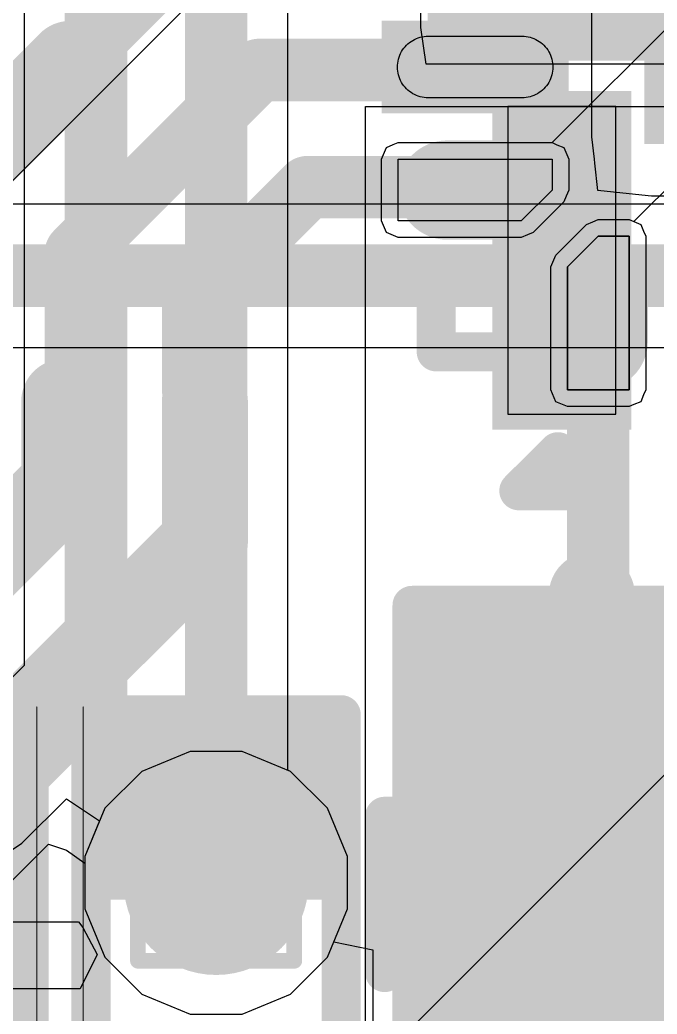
# Model space of a CAD drawing. Header units: inches. Extents: x -6 to 5433, y -4 to 5447.
# Drawn here: x 8.987 to 11.057, y 17.328 to 20.56 of the extents above; entities that cross this region are included whole.
import ezdxf

# ---------------------------------------------------------------- set-up
doc = ezdxf.new("R2010")
doc.units = ezdxf.units.IN
for name, color, linetype in [('Bottom Layer', 5, 'Continuous'), ('Bottom Overlay', 54, 'Continuous'), ('Bottom Paste', 16, 'Continuous'), ('Bottom Solder', 6, 'Continuous'), ('Drill Drawing', 1, 'Continuous'), ('Ground', 16, 'Continuous'), ('Power', 76, 'Continuous'), ('Top Layer', 1, 'Continuous'), ('Top Overlay', 2, 'Continuous'), ('Top Paste', 8, 'Continuous'), ('Top Solder', 216, 'Continuous'), ('Via Holes', 16, 'Continuous')]:
    doc.layers.add(name, color=color, linetype=linetype)

msp = doc.modelspace()

# ---------------------------------------------------------------- hatches: boundary and pattern name
at = {"layer": 'Bottom Layer'}
for points in [[(10.7188, 20.5069), (10.7188, 20.3069), (10.2138, 20.3069), (10.2138, 20.5069)], [(10.2612, 17.8819), (10.8962, 17.8819), (10.8962, 17.4247), (10.2612, 17.4247)]]:
    msp.add_hatch(color=5, dxfattribs=at).paths.add_polyline_path(points)
h = msp.add_hatch(color=5, dxfattribs=at)
edge = h.paths.add_edge_path()
edge.add_arc((10.3763, 20.0068), 0.06, 90, 270)
edge.add_line((10.3763, 19.9468), (10.5562, 19.9468))
edge.add_arc((10.5562, 20.0068), 0.06, 270, 450)
edge.add_line((10.5562, 20.0668), (10.3763, 20.0668))
h = msp.add_hatch(color=5, dxfattribs=at)
edge = h.paths.add_edge_path()
edge.add_arc((10.8661, 19.6968), 0.06, 0, 180)
edge.add_line((10.8061, 19.6968), (10.8061, 19.5168))
edge.add_arc((10.8661, 19.5168), 0.06, 180, 360)
edge.add_line((10.9261, 19.5168), (10.9261, 19.6968))
h = msp.add_hatch(color=5, dxfattribs=at)
edge = h.paths.add_edge_path()
edge.add_arc((9.6248, 17.7549), 0.3, 0, 360)
at = {"layer": 'Bottom Paste'}
h = msp.add_hatch(color=16, dxfattribs=at)
edge = h.paths.add_edge_path()
edge.add_arc((10.3763, 20.0068), 0.06, 90, 270)
edge.add_line((10.3763, 19.9468), (10.5562, 19.9468))
edge.add_arc((10.5562, 20.0068), 0.06, 270, 450)
edge.add_line((10.5562, 20.0668), (10.3763, 20.0668))
h = msp.add_hatch(color=16, dxfattribs=at)
edge = h.paths.add_edge_path()
edge.add_arc((10.8661, 19.6968), 0.06, 0, 180)
edge.add_line((10.8061, 19.6968), (10.8061, 19.5168))
edge.add_arc((10.8661, 19.5168), 0.06, 180, 360)
edge.add_line((10.9261, 19.5168), (10.9261, 19.6968))
msp.add_hatch(color=16, dxfattribs=at).paths.add_polyline_path([(10.2612, 17.8819), (10.8962, 17.8819), (10.8962, 17.4247), (10.2612, 17.4247)])
at = {"layer": 'Bottom Solder'}
for points in [[(12.317, 23.4577), (12.317, 20.1561), (11.0154, 20.1561), (11.0154, 23.4577)], [(10.7696, 20.5577), (10.7696, 20.2561), (10.163, 20.2561), (10.163, 20.5577)], [(10.2012, 17.9419), (10.9562, 17.9419), (10.9562, 17.3647), (10.2012, 17.3647)]]:
    msp.add_hatch(color=6, dxfattribs=at).paths.add_polyline_path(points)
h = msp.add_hatch(color=6, dxfattribs=at)
edge = h.paths.add_edge_path()
edge.add_arc((10.3763, 20.0068), 0.1616, 90, 270)
edge.add_line((10.3763, 19.8452), (10.5562, 19.8452))
edge.add_arc((10.5562, 20.0068), 0.1616, 270, 450)
edge.add_line((10.5562, 20.1684), (10.3763, 20.1684))
h = msp.add_hatch(color=6, dxfattribs=at)
edge = h.paths.add_edge_path()
edge.add_arc((10.8661, 19.6968), 0.1616, 0, 180)
edge.add_line((10.7045, 19.6968), (10.7045, 19.5168))
edge.add_arc((10.8661, 19.5168), 0.1616, 180, 360)
edge.add_line((11.0277, 19.5168), (11.0277, 19.6968))
at = {"layer": 'Ground'}
h = msp.add_hatch(color=16, dxfattribs=at)
edge = h.paths.add_edge_path()
edge.add_arc((9.6248, 17.7549), 0.3, 0, 360)
at = {"layer": 'Power'}
h = msp.add_hatch(color=76, dxfattribs=at)
edge = h.paths.add_edge_path()
edge.add_arc((9.6248, 17.7549), 0.3, 0, 360)
at = {"layer": 'Top Layer'}
for points in [[(10.3631, 23.1785), (13.0631, 23.1785), (13.0631, 20.4785), (10.3631, 20.4785)], [(10.5729, 20.2784), (10.9229, 20.2784), (10.9229, 19.2784), (10.5729, 19.2784)], [(11.3788, 17.031), (10.3628, 17.031), (10.3628, 18.555), (11.3788, 18.555)], [(9.3073, 18.2121), (9.9423, 18.2121), (9.9423, 17.7549), (9.3073, 17.7549)]]:
    msp.add_hatch(color=1, dxfattribs=at).paths.add_polyline_path(points)
h = msp.add_hatch(color=1, dxfattribs=at)
edge = h.paths.add_edge_path()
edge.add_arc((9.6248, 17.7549), 0.3, 0, 360)
at = {"layer": 'Top Paste'}
for points in [[(11.3788, 17.031), (10.3628, 17.031), (10.3628, 18.555), (11.3788, 18.555)], [(9.3073, 18.2121), (9.9423, 18.2121), (9.9423, 17.7549), (9.3073, 17.7549)]]:
    msp.add_hatch(color=8, dxfattribs=at).paths.add_polyline_path(points)
at = {"layer": 'Top Solder'}
for points in [[(10.3123, 23.2293), (13.1139, 23.2293), (13.1139, 20.4277), (10.3123, 20.4277)], [(10.5221, 20.3292), (10.9737, 20.3292), (10.9737, 19.2276), (10.5221, 19.2276)], [(11.4488, 16.961), (10.2928, 16.961), (10.2928, 18.625), (11.4488, 18.625)], [(9.2523, 18.2671), (9.9973, 18.2671), (9.9973, 17.6999), (9.2523, 17.6999)]]:
    msp.add_hatch(color=216, dxfattribs=at).paths.add_polyline_path(points)
at = {"layer": 'Via Holes'}
h = msp.add_hatch(color=7, dxfattribs=at)
edge = h.paths.add_edge_path()
edge.add_arc((9.6248, 17.7549), 0.15, 0, 360)

# ---------------------------------------------------------------- linework, layer by layer
at = {"layer": 'Bottom Layer'}
for p, q in [((10.8458, 20.1799), (10.8458, 20.98)), ((10.8536, 20.1069), (10.8458, 20.1799)), ((10.8458, 20.1799), (10.8458, 20.1799)), ((10.2162, 19.9069), (10.2162, 20.1069)), ((10.2162, 20.1069), (10.7161, 20.1069)), ((10.7161, 20.1069), (10.7161, 20.1067)), ((10.7161, 20.1067), (10.7161, 20.0069)), ((10.855, 20.0944), (10.8536, 20.1069)), ((10.8536, 20.1069), (10.8536, 20.1069)), ((10.8649, 20.0056), (10.855, 20.0944)), ((10.7161, 20.0069), (10.6162, 19.9069)), ((10.9661, 19.9944), (10.8649, 20.0056)), ((11.0391, 19.9865), (10.9661, 19.9944)), ((11.4931, 19.9865), (11.0391, 19.9865)), ((11.0391, 19.9865), (11.0391, 19.9865)), ((11.0391, 19.9865), (11.0391, 19.9865)), ((10.2162, 19.9069), (10.2162, 19.9069)), ((10.6162, 19.9069), (10.2162, 19.9069)), ((10.8661, 19.8569), (10.7662, 19.7569)), ((10.966, 19.8569), (10.8661, 19.8569)), ((10.9661, 19.8569), (10.966, 19.8569)), ((10.9662, 19.3569), (10.9661, 19.8569)), ((10.7662, 19.7569), (10.7662, 19.3569)), ((10.7662, 19.3569), (10.7662, 19.3569)), ((10.7662, 19.3569), (10.9662, 19.3569)), ((8.994, 17.8836), (9.1382, 18.0277)), ((9.1382, 18.0277), (9.2458, 17.9558)), ((9.2458, 17.9558), (9.1978, 17.8399)), ((8.9058, 17.8246), (8.994, 17.8836)), ((9.1978, 17.8399), (9.1978, 17.67)), ((9.1978, 17.67), (9.2628, 17.5131)), ((9.9868, 17.5131), (10.0072, 17.5623)), ((10.0072, 17.5623), (10.1342, 17.5371)), ((10.1342, 17.5371), (10.1342, 17.2977)), ((9.2628, 17.5131), (9.3829, 17.3929)), ((9.8667, 17.3929), (9.9868, 17.5131)), ((9.3829, 17.3929), (9.5399, 17.3279)), ((9.7097, 17.3279), (9.8667, 17.3929)), ((9.5399, 17.3279), (9.7097, 17.3279))]:
    msp.add_line(p, q, dxfattribs=at)
for points in [[(9.1509, 20.4171, 0.2032, 0.2032, 0), (9.5503, 20.8164, 0.2032, 0.2032, 0)], [(8.7515, 20.0176, 0.2794, 0.2794, 0), (9.1509, 20.4171, 0.2794, 0.2794, 0)], [(9.1693, 19.8025, 0.2032, 0.2032, 0), (9.7641, 20.3973, 0.2032, 0.2032, 0)], [(9.7641, 20.3973, 0.2032, 0.2032, 0), (10.4567, 20.3973, 0.2032, 0.2032, 0)], [(10.4567, 20.3973, 0.2032, 0.2032, 0), (10.4663, 20.4069, 0.2032, 0.2032, 0)], [(9.5503, 19.6447, 0.2032, 0.2032, 0), (9.9219, 20.0163, 0.2032, 0.2032, 0)], [(9.9219, 20.0163, 0.2032, 0.2032, 0), (10.4567, 20.0163, 0.2032, 0.2032, 0)], [(10.4567, 20.0163, 0.2032, 0.2032, 0), (10.4663, 20.0068, 0.2032, 0.2032, 0)], [(9.1693, 19.3569, 0.2032, 0.2032, 0), (9.1693, 19.8025, 0.2032, 0.2032, 0)], [(9.5503, 19.3569, 0.2032, 0.2032, 0), (9.5503, 19.6447, 0.2032, 0.2032, 0)], [(10.8661, 18.7112, 0.2032, 0.2032, 0), (10.8661, 19.6068, 0.2032, 0.2032, 0)], [(9.1312, 19.0519, 0.2794, 0.2794, 0), (9.1312, 19.3188, 0.2794, 0.2794, 0)], [(9.1312, 19.3188, 0.2032, 0.2032, 0), (9.1693, 19.3569, 0.2032, 0.2032, 0)], [(9.5884, 18.8625, 0.2794, 0.2794, 0), (9.5884, 19.3188, 0.2794, 0.2794, 0)], [(9.5503, 19.3569, 0.2032, 0.2032, 0), (9.5884, 19.3188, 0.2032, 0.2032, 0)], [(8.6123, 18.5331, 0.2794, 0.2794, 0), (9.1312, 19.0519, 0.2794, 0.2794, 0)], [(8.8017, 18.0759, 0.2794, 0.2794, 0), (9.5884, 18.8625, 0.2794, 0.2794, 0)], [(10.8454, 17.92, 0.2794, 0.2794, 0), (10.8454, 18.6906, 0.2794, 0.2794, 0)], [(10.8454, 18.6906, 0.2032, 0.2032, 0), (10.8661, 18.7112, 0.2032, 0.2032, 0)], [(10.5787, 17.6533, 0.2794, 0.2794, 0), (10.8454, 17.92, 0.2794, 0.2794, 0)]]:
    msp.add_lwpolyline(points, format="xyseb", dxfattribs=at)
for points in [[(9.081, 20.4171, 0.1397, 0.1397, 1), (9.2207, 20.4171, 0.1397, 0.1397, 1)], [(9.1001, 20.4171, 0.1016, 0.1016, 1), (9.2017, 20.4171, 0.1016, 0.1016, 1)], [(9.7133, 20.3973, 0.1016, 0.1016, 1), (9.8149, 20.3973, 0.1016, 0.1016, 1)], [(9.7133, 20.3973, 0.1016, 0.1016, 1), (9.8149, 20.3973, 0.1016, 0.1016, 1)], [(10.4059, 20.3973, 0.1016, 0.1016, 1), (10.5075, 20.3973, 0.1016, 0.1016, 1)], [(10.4059, 20.3973, 0.1016, 0.1016, 1), (10.5075, 20.3973, 0.1016, 0.1016, 1)], [(10.4155, 20.4069, 0.1016, 0.1016, 1), (10.5171, 20.4069, 0.1016, 0.1016, 1)], [(9.8711, 20.0163, 0.1016, 0.1016, 1), (9.9727, 20.0163, 0.1016, 0.1016, 1)], [(9.8711, 20.0163, 0.1016, 0.1016, 1), (9.9727, 20.0163, 0.1016, 0.1016, 1)], [(10.4059, 20.0163, 0.1016, 0.1016, 1), (10.5075, 20.0163, 0.1016, 0.1016, 1)], [(10.4059, 20.0163, 0.1016, 0.1016, 1), (10.5075, 20.0163, 0.1016, 0.1016, 1)], [(10.4155, 20.0068, 0.1016, 0.1016, 1), (10.5171, 20.0068, 0.1016, 0.1016, 1)], [(9.1185, 19.8025, 0.1016, 0.1016, 1), (9.2201, 19.8025, 0.1016, 0.1016, 1)], [(9.1185, 19.8025, 0.1016, 0.1016, 1), (9.2201, 19.8025, 0.1016, 0.1016, 1)], [(9.4995, 19.6447, 0.1016, 0.1016, 1), (9.6011, 19.6447, 0.1016, 0.1016, 1)], [(9.4995, 19.6447, 0.1016, 0.1016, 1), (9.6011, 19.6447, 0.1016, 0.1016, 1)], [(10.8153, 19.6068, 0.1016, 0.1016, 1), (10.9169, 19.6068, 0.1016, 0.1016, 1)], [(9.0613, 19.3188, 0.1397, 0.1397, 1), (9.201, 19.3188, 0.1397, 0.1397, 1)], [(9.1185, 19.3569, 0.1016, 0.1016, 1), (9.2201, 19.3569, 0.1016, 0.1016, 1)], [(9.1185, 19.3569, 0.1016, 0.1016, 1), (9.2201, 19.3569, 0.1016, 0.1016, 1)], [(9.5185, 19.3188, 0.1397, 0.1397, 1), (9.6582, 19.3188, 0.1397, 0.1397, 1)], [(9.4995, 19.3569, 0.1016, 0.1016, 1), (9.6011, 19.3569, 0.1016, 0.1016, 1)], [(9.4995, 19.3569, 0.1016, 0.1016, 1), (9.6011, 19.3569, 0.1016, 0.1016, 1)], [(9.0804, 19.3188, 0.1016, 0.1016, 1), (9.182, 19.3188, 0.1016, 0.1016, 1)], [(9.5376, 19.3188, 0.1016, 0.1016, 1), (9.6392, 19.3188, 0.1016, 0.1016, 1)], [(9.0613, 19.0519, 0.1397, 0.1397, 1), (9.201, 19.0519, 0.1397, 0.1397, 1)], [(9.0613, 19.0519, 0.1397, 0.1397, 1), (9.201, 19.0519, 0.1397, 0.1397, 1)], [(9.5185, 18.8625, 0.1397, 0.1397, 1), (9.6582, 18.8625, 0.1397, 0.1397, 1)], [(9.5185, 18.8625, 0.1397, 0.1397, 1), (9.6582, 18.8625, 0.1397, 0.1397, 1)], [(10.7756, 18.6906, 0.1397, 0.1397, 1), (10.9153, 18.6906, 0.1397, 0.1397, 1)], [(10.7946, 18.6906, 0.1016, 0.1016, 1), (10.8962, 18.6906, 0.1016, 0.1016, 1)], [(10.8153, 18.7112, 0.1016, 0.1016, 1), (10.9169, 18.7112, 0.1016, 0.1016, 1)], [(10.8153, 18.7112, 0.1016, 0.1016, 1), (10.9169, 18.7112, 0.1016, 0.1016, 1)], [(10.7756, 17.92, 0.1397, 0.1397, 1), (10.9153, 17.92, 0.1397, 0.1397, 1)], [(10.7756, 17.92, 0.1397, 0.1397, 1), (10.9153, 17.92, 0.1397, 0.1397, 1)], [(10.5089, 17.6533, 0.1397, 0.1397, 1), (10.6486, 17.6533, 0.1397, 0.1397, 1)]]:
    msp.add_lwpolyline(points, format="xyseb", close=True, dxfattribs=at)
at = {"layer": 'Bottom Overlay'}
for points in [[(10.34, 19.4807, 0.127, 0.127, 0), (10.34, 19.7044, 0.127, 0.127, 0)], [(10.34, 19.4807, 0.127, 0.127, 0), (10.5637, 19.4807, 0.127, 0.127, 0)], [(10.1723, 17.9708, 0.127, 0.127, 0), (10.9851, 17.9708, 0.127, 0.127, 0)], [(10.1723, 17.4628, 0.127, 0.127, 0), (10.1723, 17.9708, 0.127, 0.127, 0)], [(10.9851, 17.4628, 0.127, 0.127, 0), (10.9851, 17.9708, 0.127, 0.127, 0)]]:
    msp.add_lwpolyline(points, format="xyseb", dxfattribs=at)
for points in [[(10.3082, 19.7044, 0.0635, 0.0635, 1), (10.3717, 19.7044, 0.0635, 0.0635, 1)], [(10.3082, 19.4807, 0.0635, 0.0635, 1), (10.3717, 19.4807, 0.0635, 0.0635, 1)], [(10.3082, 19.4807, 0.0635, 0.0635, 1), (10.3717, 19.4807, 0.0635, 0.0635, 1)], [(10.5319, 19.4807, 0.0635, 0.0635, 1), (10.5954, 19.4807, 0.0635, 0.0635, 1)], [(10.1406, 17.9708, 0.0635, 0.0635, 1), (10.2041, 17.9708, 0.0635, 0.0635, 1)], [(10.1406, 17.9708, 0.0635, 0.0635, 1), (10.2041, 17.9708, 0.0635, 0.0635, 1)], [(10.9534, 17.9708, 0.0635, 0.0635, 1), (11.0169, 17.9708, 0.0635, 0.0635, 1)], [(10.9534, 17.9708, 0.0635, 0.0635, 1), (11.0169, 17.9708, 0.0635, 0.0635, 1)], [(10.1406, 17.4628, 0.0635, 0.0635, 1), (10.2041, 17.4628, 0.0635, 0.0635, 1)], [(10.9534, 17.4628, 0.0635, 0.0635, 1), (11.0169, 17.4628, 0.0635, 0.0635, 1)]]:
    msp.add_lwpolyline(points, format="xyseb", close=True, dxfattribs=at)
at = {"layer": 'Bottom Paste'}
for p, q in [((10.2638, 20.4935), (10.2695, 20.4965)), ((10.2695, 20.4965), (10.2755, 20.4992)), ((10.2755, 20.4992), (10.2816, 20.5015)), ((10.2816, 20.5015), (10.2879, 20.5035)), ((10.2879, 20.5035), (10.2943, 20.5049)), ((10.2943, 20.5049), (10.3007, 20.506)), ((10.3007, 20.506), (10.3072, 20.5067)), ((10.3072, 20.5067), (10.3138, 20.5069)), ((10.3138, 20.5069), (10.6188, 20.5069)), ((10.6188, 20.5069), (10.6253, 20.5067)), ((10.6253, 20.5067), (10.6318, 20.506)), ((10.6318, 20.506), (10.6383, 20.5049)), ((10.6383, 20.5049), (10.6447, 20.5035)), ((10.6447, 20.5035), (10.6509, 20.5015)), ((10.6509, 20.5015), (10.657, 20.4992)), ((10.657, 20.4992), (10.663, 20.4965)), ((10.663, 20.4965), (10.6688, 20.4935)), ((10.2272, 20.4569), (10.2306, 20.4624)), ((10.2306, 20.4624), (10.2344, 20.4677)), ((10.2344, 20.4677), (10.2386, 20.4728)), ((10.2386, 20.4728), (10.2431, 20.4776)), ((10.2431, 20.4776), (10.2478, 20.482)), ((10.2478, 20.482), (10.2529, 20.4862)), ((10.2529, 20.4862), (10.2582, 20.49)), ((10.2582, 20.49), (10.2638, 20.4935)), ((10.6688, 20.4935), (10.6743, 20.49)), ((10.6743, 20.49), (10.6797, 20.4862)), ((10.6797, 20.4862), (10.6847, 20.482)), ((10.6847, 20.482), (10.6895, 20.4776)), ((10.6895, 20.4776), (10.694, 20.4728)), ((10.694, 20.4728), (10.6981, 20.4677)), ((10.6981, 20.4677), (10.7019, 20.4624)), ((10.7019, 20.4624), (10.7054, 20.4568)), ((10.2157, 20.4264), (10.2172, 20.4327)), ((10.2172, 20.4327), (10.2191, 20.439)), ((10.2191, 20.439), (10.2214, 20.4451)), ((10.2214, 20.4451), (10.2241, 20.4511)), ((10.2241, 20.4511), (10.2272, 20.4569)), ((10.7054, 20.4568), (10.7085, 20.4511)), ((10.7085, 20.4511), (10.7111, 20.4451)), ((10.7111, 20.4451), (10.7135, 20.439)), ((10.7135, 20.439), (10.7154, 20.4327)), ((10.7154, 20.4327), (10.7168, 20.4264)), ((10.2138, 20.4069), (10.214, 20.4134)), ((10.214, 20.4003), (10.2138, 20.4069)), ((10.214, 20.4134), (10.2146, 20.4199)), ((10.214, 20.4134), (10.214, 20.4134)), ((10.2146, 20.3938), (10.214, 20.4003)), ((10.2146, 20.4199), (10.2157, 20.4264)), ((10.7168, 20.4264), (10.7179, 20.4199)), ((10.7179, 20.4199), (10.7186, 20.4134)), ((10.7186, 20.4003), (10.7179, 20.3938)), ((10.7186, 20.4134), (10.7188, 20.4069)), ((10.7188, 20.4069), (10.7186, 20.4003)), ((10.2157, 20.3874), (10.2146, 20.3938)), ((10.2172, 20.381), (10.2157, 20.3874)), ((10.2191, 20.3747), (10.2172, 20.381)), ((10.2214, 20.3686), (10.2191, 20.3747)), ((10.2241, 20.3626), (10.2214, 20.3686)), ((10.7111, 20.3686), (10.7085, 20.3626)), ((10.7135, 20.3747), (10.7111, 20.3686)), ((10.7154, 20.381), (10.7135, 20.3747)), ((10.7168, 20.3874), (10.7154, 20.381)), ((10.7179, 20.3938), (10.7168, 20.3874)), ((10.2272, 20.3569), (10.2241, 20.3626)), ((10.2306, 20.3513), (10.2272, 20.3569)), ((10.2344, 20.346), (10.2306, 20.3513)), ((10.2386, 20.3409), (10.2344, 20.346)), ((10.2431, 20.3361), (10.2386, 20.3409)), ((10.2478, 20.3317), (10.2431, 20.3361)), ((10.6895, 20.3361), (10.6847, 20.3317)), ((10.694, 20.3409), (10.6895, 20.3361)), ((10.6981, 20.346), (10.694, 20.3409)), ((10.7019, 20.3513), (10.6981, 20.346)), ((10.7054, 20.3569), (10.7019, 20.3513)), ((10.7085, 20.3626), (10.7054, 20.3569)), ((10.2529, 20.3275), (10.2478, 20.3317)), ((10.2582, 20.3237), (10.2529, 20.3275)), ((10.2638, 20.3202), (10.2582, 20.3237)), ((10.2695, 20.3172), (10.2638, 20.3202)), ((10.2755, 20.3145), (10.2695, 20.3172)), ((10.2816, 20.3122), (10.2755, 20.3145)), ((10.2879, 20.3103), (10.2816, 20.3122)), ((10.2943, 20.3088), (10.2879, 20.3103)), ((10.3007, 20.3077), (10.2943, 20.3088)), ((10.3072, 20.3071), (10.3007, 20.3077)), ((10.3138, 20.3069), (10.3072, 20.3071)), ((10.6188, 20.3069), (10.3138, 20.3069)), ((10.6253, 20.3071), (10.6188, 20.3069)), ((10.6318, 20.3077), (10.6253, 20.3071)), ((10.6383, 20.3088), (10.6318, 20.3077)), ((10.6447, 20.3103), (10.6383, 20.3088)), ((10.6509, 20.3122), (10.6447, 20.3103)), ((10.657, 20.3145), (10.6509, 20.3122)), ((10.663, 20.3172), (10.657, 20.3145)), ((10.6688, 20.3202), (10.663, 20.3172)), ((10.6743, 20.3237), (10.6688, 20.3202)), ((10.6797, 20.3275), (10.6743, 20.3237)), ((10.6847, 20.3317), (10.6797, 20.3275)), ((10.2162, 19.9069), (10.2162, 20.1069)), ((10.2162, 20.1069), (10.7161, 20.1069)), ((10.7161, 20.1069), (10.7161, 20.1067)), ((10.7161, 20.1067), (10.7161, 20.0069)), ((10.7161, 20.0069), (10.6162, 19.9069)), ((10.6162, 19.9069), (10.2162, 19.9069)), ((10.6162, 19.9069), (10.6162, 19.9069)), ((10.7662, 19.7569), (10.8661, 19.8569)), ((10.8661, 19.8569), (10.966, 19.8569)), ((10.966, 19.8569), (10.9661, 19.8569)), ((10.9661, 19.8569), (10.9662, 19.3569)), ((10.7662, 19.7569), (10.7662, 19.7569)), ((10.7662, 19.3569), (10.7662, 19.7569)), ((10.9662, 19.3569), (10.7662, 19.3569))]:
    msp.add_line(p, q, dxfattribs=at)
at = {"layer": 'Bottom Solder'}
for p, q in [((10.7161, 20.161), (5432.8521, 5447.4931)), ((10.982, 19.9045), (5432.8521, 5447.4931)), ((10.1686, 20.1228), (10.1779, 20.1452)), ((10.1779, 20.1452), (10.2003, 20.1545)), ((10.1779, 20.1452), (10.1779, 20.1452)), ((10.1779, 20.1452), (10.1779, 20.1452)), ((10.2003, 20.1545), (10.2162, 20.1611)), ((10.2162, 20.1611), (10.2162, 20.1611)), ((10.2162, 20.1611), (10.2162, 20.1611)), ((10.2162, 20.1611), (10.7161, 20.161)), ((10.7161, 20.161), (10.732, 20.1544)), ((10.732, 20.1544), (10.7544, 20.1452)), ((10.7544, 20.1452), (10.7544, 20.1452)), ((10.7544, 20.1452), (10.7544, 20.1452)), ((10.7544, 20.1452), (10.7637, 20.1227)), ((10.162, 20.1069), (10.1686, 20.1228)), ((10.162, 19.9069), (10.162, 20.1069)), ((10.162, 20.1069), (10.162, 20.1069)), ((10.162, 20.1069), (10.162, 20.1069)), ((10.7637, 20.1227), (10.7703, 20.1069)), ((10.7703, 20.1069), (10.7703, 20.1067)), ((10.7703, 20.1067), (10.7703, 20.0069)), ((10.7621, 19.9872), (10.7544, 19.9686)), ((10.7703, 20.0069), (10.7621, 19.9872)), ((10.7544, 19.9686), (10.6545, 19.8686)), ((10.1779, 19.8686), (10.162, 19.9069)), ((10.7279, 19.7952), (10.8278, 19.8952)), ((10.8278, 19.8952), (10.8481, 19.9036)), ((10.8278, 19.8952), (10.8278, 19.8952)), ((10.8278, 19.8952), (10.8278, 19.8952)), ((10.8481, 19.9036), (10.8661, 19.911)), ((10.8661, 19.911), (10.8661, 19.911)), ((10.8661, 19.911), (10.8661, 19.911)), ((10.8661, 19.911), (10.9661, 19.911)), ((10.9661, 19.911), (10.982, 19.9045)), ((10.982, 19.9045), (11.0044, 19.8952)), ((11.0044, 19.8952), (11.0044, 19.8952)), ((11.0044, 19.8952), (11.0044, 19.8952)), ((11.0044, 19.8952), (11.0137, 19.8728)), ((10.2162, 19.8528), (10.1779, 19.8686)), ((10.6162, 19.8528), (10.2162, 19.8528)), ((10.6359, 19.8609), (10.6162, 19.8528)), ((10.6162, 19.8528), (10.6162, 19.8528)), ((10.6162, 19.8528), (10.6162, 19.8528)), ((10.6545, 19.8686), (10.6359, 19.8609)), ((10.6545, 19.8686), (10.6545, 19.8686)), ((10.6545, 19.8686), (10.6545, 19.8686)), ((11.0137, 19.8728), (11.0203, 19.8569)), ((11.0203, 19.8569), (11.0203, 19.3569)), ((10.7216, 19.7801), (10.7279, 19.7952)), ((10.7279, 19.7952), (10.7279, 19.7952)), ((10.7279, 19.7952), (10.7279, 19.7952)), ((10.7279, 19.7952), (10.7279, 19.7952)), ((10.712, 19.7569), (10.7216, 19.7801)), ((10.712, 19.3569), (10.712, 19.7569)), ((10.7279, 19.3186), (10.712, 19.3569)), ((11.0137, 19.341), (11.0044, 19.3186)), ((11.0203, 19.3569), (11.0137, 19.341)), ((11.0203, 19.3569), (11.0203, 19.3569)), ((11.0203, 19.3569), (11.0203, 19.3569)), ((10.7662, 19.3028), (10.7279, 19.3186)), ((10.9662, 19.3028), (10.7662, 19.3028)), ((10.982, 19.3093), (10.9662, 19.3028)), ((10.9662, 19.3028), (10.9662, 19.3028)), ((10.9662, 19.3028), (10.9662, 19.3028)), ((11.0044, 19.3186), (10.982, 19.3093)), ((11.0044, 19.3186), (11.0044, 19.3186)), ((11.0044, 19.3186), (11.0044, 19.3186))]:
    msp.add_line(p, q, dxfattribs=at)
at = {"layer": 'Drill Drawing'}
for points in [[(9.3708, 18.0089, 0.0508, 0.0508, 0), (9.8788, 18.0089, 0.0508, 0.0508, 0)], [(9.3708, 17.5009, 0.0508, 0.0508, 0), (9.3708, 18.0089, 0.0508, 0.0508, 0)], [(9.8788, 17.5009, 0.0508, 0.0508, 0), (9.8788, 18.0089, 0.0508, 0.0508, 0)], [(9.4724, 17.9073, 0.0508, 0.0508, 0), (9.7772, 17.9073, 0.0508, 0.0508, 0)], [(9.4724, 17.6025, 0.0508, 0.0508, 0), (9.4724, 17.9073, 0.0508, 0.0508, 0)], [(9.7772, 17.6025, 0.0508, 0.0508, 0), (9.7772, 17.9073, 0.0508, 0.0508, 0)], [(9.4724, 17.6025, 0.0508, 0.0508, 0), (9.7772, 17.6025, 0.0508, 0.0508, 0)], [(9.3708, 17.5009, 0.0508, 0.0508, 0), (9.8788, 17.5009, 0.0508, 0.0508, 0)]]:
    msp.add_lwpolyline(points, format="xyseb", dxfattribs=at)
for points in [[(9.3581, 18.0089, 0.0254, 0.0254, 1), (9.3835, 18.0089, 0.0254, 0.0254, 1)], [(9.3581, 18.0089, 0.0254, 0.0254, 1), (9.3835, 18.0089, 0.0254, 0.0254, 1)], [(9.8661, 18.0089, 0.0254, 0.0254, 1), (9.8915, 18.0089, 0.0254, 0.0254, 1)], [(9.8661, 18.0089, 0.0254, 0.0254, 1), (9.8915, 18.0089, 0.0254, 0.0254, 1)], [(9.4597, 17.9073, 0.0254, 0.0254, 1), (9.4851, 17.9073, 0.0254, 0.0254, 1)], [(9.4597, 17.9073, 0.0254, 0.0254, 1), (9.4851, 17.9073, 0.0254, 0.0254, 1)], [(9.7645, 17.9073, 0.0254, 0.0254, 1), (9.7899, 17.9073, 0.0254, 0.0254, 1)], [(9.7645, 17.9073, 0.0254, 0.0254, 1), (9.7899, 17.9073, 0.0254, 0.0254, 1)], [(9.4597, 17.6025, 0.0254, 0.0254, 1), (9.4851, 17.6025, 0.0254, 0.0254, 1)], [(9.4597, 17.6025, 0.0254, 0.0254, 1), (9.4851, 17.6025, 0.0254, 0.0254, 1)], [(9.7645, 17.6025, 0.0254, 0.0254, 1), (9.7899, 17.6025, 0.0254, 0.0254, 1)], [(9.7645, 17.6025, 0.0254, 0.0254, 1), (9.7899, 17.6025, 0.0254, 0.0254, 1)], [(9.3581, 17.5009, 0.0254, 0.0254, 1), (9.3835, 17.5009, 0.0254, 0.0254, 1)], [(9.3581, 17.5009, 0.0254, 0.0254, 1), (9.3835, 17.5009, 0.0254, 0.0254, 1)], [(9.8661, 17.5009, 0.0254, 0.0254, 1), (9.8915, 17.5009, 0.0254, 0.0254, 1)], [(9.8661, 17.5009, 0.0254, 0.0254, 1), (9.8915, 17.5009, 0.0254, 0.0254, 1)]]:
    msp.add_lwpolyline(points, format="xyseb", close=True, dxfattribs=at)
at = {"layer": 'Ground'}
for p, q in [((14.2969, 19.9615), (8.1253, 19.9615)), ((8.0287, 19.4954), (15.3098, 19.4954)), ((9.5399, 18.1819), (9.3829, 18.1169)), ((9.7097, 18.1819), (9.5399, 18.1819)), ((9.8667, 18.1169), (9.7097, 18.1819)), ((9.3829, 18.1169), (9.2628, 17.9968)), ((9.9868, 17.9968), (9.8667, 18.1169)), ((9.2628, 17.9968), (9.1978, 17.8399)), ((10.0518, 17.8399), (9.9868, 17.9968)), ((9.1978, 17.8399), (9.1978, 17.67)), ((10.0518, 17.67), (10.0518, 17.8399)), ((9.1978, 17.67), (9.2628, 17.5131)), ((9.9868, 17.5131), (10.0518, 17.67)), ((9.2628, 17.5131), (9.3829, 17.3929)), ((9.8667, 17.3929), (9.9868, 17.5131)), ((9.3829, 17.3929), (9.5399, 17.3279)), ((9.7097, 17.3279), (9.8667, 17.3929)), ((9.5399, 17.3279), (9.7097, 17.3279))]:
    msp.add_line(p, q, dxfattribs=at)
msp.add_lwpolyline([(8.0287, 19.7285, 0.2032, 0.2032, 0), (15.4063, 19.7285, 0.2032, 0.2032, 0)], format="xyseb", dxfattribs=at)
at = {"layer": 'Power'}
for p, q in [((9.0015, 26.5628), (9.0015, 18.461)), ((9.8579, 18.1206), (9.8579, 26.3853)), ((9.0015, 18.461), (7.6901, 17.1496)), ((9.8667, 18.1169), (9.8579, 18.1206)), ((9.9868, 17.9968), (9.8667, 18.1169)), ((10.0518, 17.8399), (9.9868, 17.9968)), ((8.0197, 16.82), (9.0805, 17.8807)), ((9.0805, 17.8807), (9.1388, 17.8604)), ((9.1388, 17.8604), (9.1978, 17.8184)), ((9.1978, 17.8184), (9.1978, 17.67)), ((10.0518, 17.67), (10.0518, 17.8399)), ((9.1978, 17.67), (9.2628, 17.5131)), ((9.9868, 17.5131), (10.0518, 17.67)), ((9.2628, 17.5131), (9.3829, 17.3929)), ((9.8667, 17.3929), (9.9868, 17.5131)), ((9.3829, 17.3929), (9.5399, 17.3279)), ((9.7097, 17.3279), (9.8667, 17.3929)), ((9.5399, 17.3279), (9.7097, 17.3279))]:
    msp.add_line(p, q, dxfattribs=at)
for points in [[(9.2346, 18.3645, 0.2032, 0.2032, 0), (9.2346, 26.9285, 0.2032, 0.2032, 0)], [(9.6248, 17.7549, 0.2032, 0.2032, 0), (9.6248, 26.4818, 0.2032, 0.2032, 0)], [(7.5964, 16.7262, 0.2032, 0.2032, 0), (9.2346, 18.3645, 0.2032, 0.2032, 0)]]:
    msp.add_lwpolyline(points, format="xyseb", dxfattribs=at)
for points in [[(9.1838, 18.3645, 0.1016, 0.1016, 1), (9.2854, 18.3645, 0.1016, 0.1016, 1)], [(9.1838, 18.3645, 0.1016, 0.1016, 1), (9.2854, 18.3645, 0.1016, 0.1016, 1)], [(9.574, 17.7549, 0.1016, 0.1016, 1), (9.6756, 17.7549, 0.1016, 0.1016, 1)]]:
    msp.add_lwpolyline(points, format="xyseb", close=True, dxfattribs=at)
at = {"layer": 'Top Layer'}
for p, q in [((10.2901, 20.5359), (10.2901, 21.0591)), ((10.3071, 20.4159), (10.2901, 20.5359)), ((10.2901, 20.5359), (10.2901, 20.5359)), ((12.196, 20.4159), (10.3071, 20.4159)), ((10.1104, 17.2723), (10.1104, 20.2784)), ((10.1104, 20.2784), (12.196, 20.2784)), ((8.1661, 17.6279), (9.0533, 17.6279)), ((9.0533, 17.6279), (9.0551, 17.6279)), ((9.0551, 17.6279), (9.1782, 17.6279)), ((9.1782, 17.6279), (9.192, 17.6092)), ((9.192, 17.6092), (9.2383, 17.521)), ((9.2383, 17.521), (9.1826, 17.4098)), ((9.1826, 17.4098), (8.1684, 17.4098))]:
    msp.add_line(p, q, dxfattribs=at)
for points in [[(9.6248, 17.9835, 0.2032, 0.2032, 0), (9.6248, 20.7996, 0.2032, 0.2032, 0)], [(9.6248, 17.7549, 0.2032, 0.2032, 0), (9.6248, 17.9835, 0.2032, 0.2032, 0)]]:
    msp.add_lwpolyline(points, format="xyseb", dxfattribs=at)
for points in [[(9.574, 17.9835, 0.1016, 0.1016, 1), (9.6756, 17.9835, 0.1016, 0.1016, 1)], [(9.574, 17.9835, 0.1016, 0.1016, 1), (9.6756, 17.9835, 0.1016, 0.1016, 1)], [(9.574, 17.7549, 0.1016, 0.1016, 1), (9.6756, 17.7549, 0.1016, 0.1016, 1)]]:
    msp.add_lwpolyline(points, format="xyseb", close=True, dxfattribs=at)
at = {"layer": 'Top Overlay'}
for points in [[(9.6131, 19.7285, 0.127, 0.127, 0), (9.6131, 20.4317, 0.127, 0.127, 0)], [(9.6131, 19.7285, 0.127, 0.127, 0), (10.3418, 19.7285, 0.127, 0.127, 0)], [(10.6082, 19.0291, 0.127, 0.127, 0), (10.7352, 19.1561, 0.127, 0.127, 0)], [(10.7352, 19.1561, 0.127, 0.127, 0), (10.8622, 19.0291, 0.127, 0.127, 0)], [(10.6082, 19.0291, 0.127, 0.127, 0), (10.8622, 19.0291, 0.127, 0.127, 0)], [(10.2612, 18.6566, 0.127, 0.127, 0), (11.2772, 18.6566, 0.127, 0.127, 0)], [(10.2612, 16.9294, 0.127, 0.127, 0), (10.2612, 18.6566, 0.127, 0.127, 0)], [(8.2042, 18.301, 0.127, 0.127, 0), (9.017, 18.301, 0.127, 0.127, 0)], [(9.017, 16.7262, 0.127, 0.127, 0), (9.017, 18.301, 0.127, 0.127, 0)], [(9.2184, 16.7262, 0.127, 0.127, 0), (9.2184, 18.301, 0.127, 0.127, 0)], [(9.2184, 18.301, 0.127, 0.127, 0), (10.0312, 18.301, 0.127, 0.127, 0)], [(10.0312, 16.7262, 0.127, 0.127, 0), (10.0312, 18.301, 0.127, 0.127, 0)], [(9.0424, 16.7008, 0.00323, 0.00323, 0), (9.0424, 18.3264, 0.00323, 0.00323, 0)], [(9.193, 16.7008, 0.00323, 0.00323, 0), (9.193, 18.3264, 0.00323, 0.00323, 0)]]:
    msp.add_lwpolyline(points, format="xyseb", dxfattribs=at)
for points in [[(9.5814, 20.4317, 0.0635, 0.0635, 1), (9.6449, 20.4317, 0.0635, 0.0635, 1)], [(9.5814, 19.7285, 0.0635, 0.0635, 1), (9.6449, 19.7285, 0.0635, 0.0635, 1)], [(9.5814, 19.7285, 0.0635, 0.0635, 1), (9.6449, 19.7285, 0.0635, 0.0635, 1)], [(10.31, 19.7285, 0.0635, 0.0635, 1), (10.3735, 19.7285, 0.0635, 0.0635, 1)], [(10.7035, 19.1561, 0.0635, 0.0635, 1), (10.767, 19.1561, 0.0635, 0.0635, 1)], [(10.7035, 19.1561, 0.0635, 0.0635, 1), (10.767, 19.1561, 0.0635, 0.0635, 1)], [(10.5765, 19.0291, 0.0635, 0.0635, 1), (10.64, 19.0291, 0.0635, 0.0635, 1)], [(10.5765, 19.0291, 0.0635, 0.0635, 1), (10.64, 19.0291, 0.0635, 0.0635, 1)], [(10.8305, 19.0291, 0.0635, 0.0635, 1), (10.894, 19.0291, 0.0635, 0.0635, 1)], [(10.8305, 19.0291, 0.0635, 0.0635, 1), (10.894, 19.0291, 0.0635, 0.0635, 1)], [(10.2295, 18.6566, 0.0635, 0.0635, 1), (10.293, 18.6566, 0.0635, 0.0635, 1)], [(10.2295, 18.6566, 0.0635, 0.0635, 1), (10.293, 18.6566, 0.0635, 0.0635, 1)], [(8.9852, 18.301, 0.0635, 0.0635, 1), (9.0488, 18.301, 0.0635, 0.0635, 1)], [(8.9852, 18.301, 0.0635, 0.0635, 1), (9.0488, 18.301, 0.0635, 0.0635, 1)], [(9.1867, 18.301, 0.0635, 0.0635, 1), (9.2502, 18.301, 0.0635, 0.0635, 1)], [(9.1867, 18.301, 0.0635, 0.0635, 1), (9.2502, 18.301, 0.0635, 0.0635, 1)], [(9.9995, 18.301, 0.0635, 0.0635, 1), (10.063, 18.301, 0.0635, 0.0635, 1)], [(9.9995, 18.301, 0.0635, 0.0635, 1), (10.063, 18.301, 0.0635, 0.0635, 1)], [(9.0416, 18.3264, 0.00161, 0.00161, 1), (9.0432, 18.3264, 0.00161, 0.00161, 1)], [(9.1922, 18.3264, 0.00161, 0.00161, 1), (9.1938, 18.3264, 0.00161, 0.00161, 1)]]:
    msp.add_lwpolyline(points, format="xyseb", close=True, dxfattribs=at)
at = {"layer": 'Top Paste'}
for p, q in [((10.9229, 20.2784), (10.5729, 20.2784)), ((10.5729, 20.2784), (10.5729, 19.2784)), ((10.9229, 20.2784), (10.9229, 20.2784)), ((10.9229, 19.2784), (10.9229, 20.2784)), ((10.5729, 19.2784), (10.9229, 19.2784))]:
    msp.add_line(p, q, dxfattribs=at)
at = {"layer": 'Top Solder'}
for p in [(-3.3687, 7.6978), (-1.791, 5.2156)]:
    msp.add_line(p, (5432.8521, 5447.4931), dxfattribs=at)

doc.saveas('drawing.dxf')
